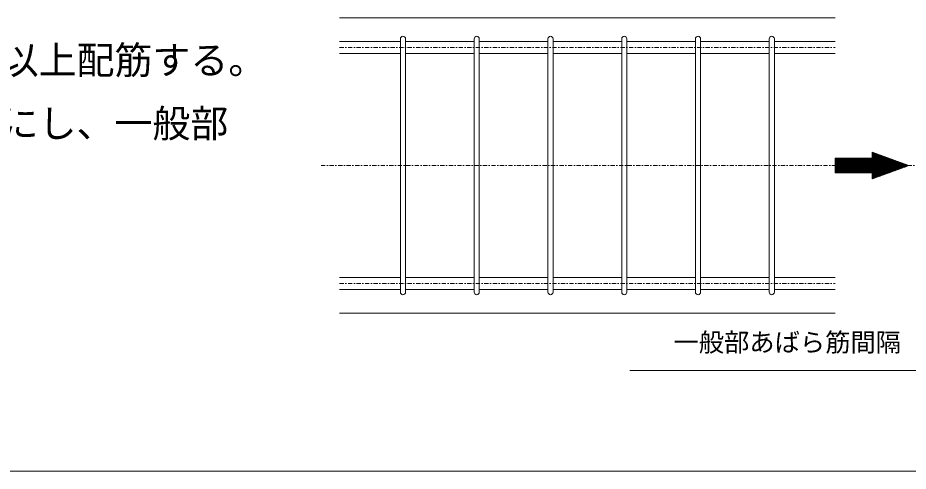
# Model space of a CAD drawing. Units: millimetres, scale not verified. Extents: x -5554 to 1990, y -5428 to 5334.
# Drawn here: x -3754 to -2698, y -4866 to -4329 of the extents above; entities that cross this region are included whole.
import ezdxf
from ezdxf.enums import TextEntityAlignment as Align

# ---------------------------------------------------------------- set-up
doc = ezdxf.new("R2010")
doc.units = ezdxf.units.MM
doc.header["$LTSCALE"] = 5
doc.linetypes.add('USER4', pattern=[2.01, 1, -0.5, 0.01, -0.5])
doc.layers.add('0-3_5', color=7, linetype='Continuous', lineweight=18)
doc.styles.add('ＭＳ ゴシック', font='')
doc.styles.get('ＭＳ ゴシック').set_extended_font_data('MS Gothic')

msp = doc.modelspace()

# ---------------------------------------------------------------- linework, layer by layer
at = {"layer": '0-3_5'}
for p, q in [((-3078.801, -4328.67), (-3372.801, -4328.67)), ((-3078.801, -4328.67), (-2784.801, -4328.67)), ((-3300.613, -4356.67), (-3372.801, -4356.67)), ((-3300.613, -4503.67), (-3300.613, -4353.608)), ((-3294.488, -4503.67), (-3294.488, -4353.608)), ((-3213.113, -4356.67), (-3294.488, -4356.67)), ((-3213.113, -4503.67), (-3213.113, -4353.608)), ((-3206.988, -4503.67), (-3206.988, -4353.608)), ((-3125.613, -4356.67), (-3206.988, -4356.67)), ((-3125.613, -4503.67), (-3125.613, -4353.608)), ((-3119.488, -4503.67), (-3119.488, -4353.608)), ((-3119.488, -4356.67), (-3038.113, -4356.67)), ((-3038.113, -4503.67), (-3038.113, -4353.608)), ((-3031.988, -4503.67), (-3031.988, -4353.608)), ((-3031.988, -4356.67), (-2950.613, -4356.67)), ((-2950.613, -4503.67), (-2950.613, -4353.608)), ((-2944.488, -4503.67), (-2944.488, -4353.608)), ((-2944.488, -4356.67), (-2863.113, -4356.67)), ((-2863.113, -4503.67), (-2863.113, -4353.608)), ((-2856.988, -4503.67), (-2856.988, -4353.608)), ((-2856.988, -4356.67), (-2784.801, -4356.67)), ((-3300.613, -4371.108), (-3372.801, -4371.108)), ((-3213.113, -4371.108), (-3294.488, -4371.108)), ((-3125.613, -4371.108), (-3206.988, -4371.108)), ((-3119.488, -4371.108), (-3038.113, -4371.108)), ((-3031.988, -4371.108), (-2950.613, -4371.108)), ((-2944.488, -4371.108), (-2863.113, -4371.108)), ((-2856.988, -4371.108), (-2784.801, -4371.108)), ((-2741.051, -4487.747), (-2741.051, -4494.92)), ((-2741.051, -4487.747), (-2741.051, -4494.92)), ((-2741.051, -4487.747), (-2697.301, -4503.67)), ((-2741.051, -4488.331), (-2740.622, -4487.903)), ((-2741.051, -4489.18), (-2740, -4488.129)), ((-2741.051, -4490.028), (-2739.378, -4488.356)), ((-2741.051, -4490.877), (-2738.756, -4488.582)), ((-2741.051, -4491.725), (-2738.134, -4488.808)), ((-2741.051, -4494.92), (-2784.801, -4494.92)), ((-2784.801, -4494.92), (-2784.801, -4512.42)), ((-2784.801, -4511.717), (-2768.005, -4494.92)), ((-2784.801, -4510.868), (-2768.853, -4494.92)), ((-2784.801, -4510.02), (-2769.702, -4494.92)), ((-2784.801, -4509.171), (-2770.55, -4494.92)), ((-2784.801, -4508.323), (-2771.399, -4494.92)), ((-2784.801, -4507.474), (-2772.247, -4494.92)), ((-2784.801, -4506.626), (-2773.096, -4494.92)), ((-2784.801, -4505.777), (-2773.944, -4494.92)), ((-2784.801, -4504.928), (-2774.793, -4494.92)), ((-2784.801, -4504.08), (-2775.641, -4494.92)), ((-2784.801, -4503.231), (-2776.49, -4494.92)), ((-2784.801, -4502.383), (-2777.338, -4494.92)), ((-2784.801, -4501.534), (-2778.187, -4494.92)), ((-2784.801, -4500.686), (-2779.035, -4494.92)), ((-2784.801, -4499.837), (-2779.884, -4494.92)), ((-2784.801, -4498.989), (-2780.732, -4494.92)), ((-2784.801, -4498.14), (-2781.581, -4494.92)), ((-2784.801, -4497.292), (-2782.429, -4494.92)), ((-2784.801, -4496.443), (-2783.278, -4494.92)), ((-2784.801, -4495.595), (-2784.127, -4494.92)), ((-2784.656, -4512.42), (-2767.156, -4494.92)), ((-2783.807, -4512.42), (-2766.307, -4494.92)), ((-2782.959, -4512.42), (-2765.459, -4494.92)), ((-2782.11, -4512.42), (-2764.61, -4494.92)), ((-2781.262, -4512.42), (-2763.762, -4494.92)), ((-2780.413, -4512.42), (-2762.913, -4494.92)), ((-2779.565, -4512.42), (-2762.065, -4494.92)), ((-2778.716, -4512.42), (-2761.216, -4494.92)), ((-2777.868, -4512.42), (-2760.368, -4494.92)), ((-2777.019, -4512.42), (-2759.519, -4494.92)), ((-2776.171, -4512.42), (-2758.671, -4494.92)), ((-2775.322, -4512.42), (-2757.822, -4494.92)), ((-2774.474, -4512.42), (-2756.974, -4494.92)), ((-2773.625, -4512.42), (-2756.125, -4494.92)), ((-2772.777, -4512.42), (-2755.277, -4494.92)), ((-2771.928, -4512.42), (-2754.428, -4494.92)), ((-2771.08, -4512.42), (-2753.58, -4494.92)), ((-2770.231, -4512.42), (-2752.731, -4494.92)), ((-2769.382, -4512.42), (-2751.882, -4494.92)), ((-2768.534, -4512.42), (-2751.034, -4494.92)), ((-2767.685, -4512.42), (-2750.185, -4494.92)), ((-2766.837, -4512.42), (-2749.337, -4494.92)), ((-2765.988, -4512.42), (-2748.488, -4494.92)), ((-2765.14, -4512.42), (-2747.64, -4494.92)), ((-2764.291, -4512.42), (-2746.791, -4494.92)), ((-2763.443, -4512.42), (-2745.943, -4494.92)), ((-2762.594, -4512.42), (-2745.094, -4494.92)), ((-2761.746, -4512.42), (-2744.246, -4494.92)), ((-2760.897, -4512.42), (-2743.397, -4494.92)), ((-2760.049, -4512.42), (-2742.549, -4494.92)), ((-2759.2, -4512.42), (-2741.7, -4494.92)), ((-2758.352, -4512.42), (-2735.645, -4489.714)), ((-2757.503, -4512.42), (-2735.023, -4489.941)), ((-2756.655, -4512.42), (-2734.401, -4490.167)), ((-2755.806, -4512.42), (-2733.779, -4490.393)), ((-2754.958, -4512.42), (-2733.157, -4490.62)), ((-2754.109, -4512.42), (-2732.535, -4490.846)), ((-2753.26, -4512.42), (-2731.913, -4491.073)), ((-2752.412, -4512.42), (-2731.291, -4491.299)), ((-2751.563, -4512.42), (-2730.669, -4491.526)), ((-2750.715, -4512.42), (-2730.046, -4491.752)), ((-2749.866, -4512.42), (-2729.424, -4491.978)), ((-2749.018, -4512.42), (-2728.802, -4492.205)), ((-2748.169, -4512.42), (-2728.18, -4492.431)), ((-2747.321, -4512.42), (-2727.558, -4492.658)), ((-2746.472, -4512.42), (-2726.936, -4492.884)), ((-2745.624, -4512.42), (-2726.314, -4493.111)), ((-2744.775, -4512.42), (-2725.692, -4493.337)), ((-2743.927, -4512.42), (-2725.07, -4493.563)), ((-2743.078, -4512.42), (-2724.448, -4493.79)), ((-2742.23, -4512.42), (-2723.825, -4494.016)), ((-2741.381, -4512.42), (-2723.203, -4494.243)), ((-2741.051, -4492.574), (-2737.512, -4489.035)), ((-2741.051, -4493.423), (-2736.89, -4489.261)), ((-2741.051, -4494.271), (-2736.267, -4489.488)), ((-2741.051, -4512.939), (-2722.581, -4494.469)), ((-2741.051, -4513.787), (-2721.959, -4494.696)), ((-2741.051, -4514.636), (-2721.337, -4494.922)), ((-2741.051, -4515.484), (-2720.715, -4495.148)), ((-2741.051, -4516.333), (-2720.093, -4495.375)), ((-2741.051, -4517.181), (-2719.471, -4495.601)), ((-2741.051, -4518.03), (-2718.849, -4495.828)), ((-2741.051, -4518.878), (-2718.227, -4496.054)), ((-2740.842, -4519.518), (-2717.604, -4496.28)), ((-2739.508, -4519.033), (-2716.982, -4496.507)), ((-2738.174, -4518.547), (-2716.36, -4496.733)), ((-2736.84, -4518.061), (-2715.738, -4496.96)), ((-2735.506, -4517.576), (-2715.116, -4497.186)), ((-2734.171, -4517.09), (-2714.494, -4497.413)), ((-2732.837, -4516.605), (-2713.872, -4497.639)), ((-2731.503, -4516.119), (-2713.25, -4497.865)), ((-2730.169, -4515.633), (-2712.628, -4498.092)), ((-2728.835, -4515.148), (-2712.005, -4498.318)), ((-2727.501, -4514.662), (-2711.383, -4498.545)), ((-2726.167, -4514.177), (-2710.761, -4498.771)), ((-2724.833, -4513.691), (-2710.139, -4498.998)), ((-2723.499, -4513.206), (-2709.517, -4499.224)), ((-2722.165, -4512.72), (-2708.895, -4499.45)), ((-3300.613, -4503.67), (-3300.613, -4653.733)), ((-3294.488, -4503.67), (-3294.488, -4653.733)), ((-3213.113, -4503.67), (-3213.113, -4653.733)), ((-3206.988, -4503.67), (-3206.988, -4653.733)), ((-3125.613, -4503.67), (-3125.613, -4653.733)), ((-3119.488, -4503.67), (-3119.488, -4653.733)), ((-3038.113, -4503.67), (-3038.113, -4653.733)), ((-3031.988, -4503.67), (-3031.988, -4653.733)), ((-2950.613, -4503.67), (-2950.613, -4653.733)), ((-2944.488, -4503.67), (-2944.488, -4653.733)), ((-2863.113, -4503.67), (-2863.113, -4653.733)), ((-2856.988, -4503.67), (-2856.988, -4653.733)), ((-2741.051, -4519.594), (-2697.301, -4503.67)), ((-2720.83, -4512.234), (-2708.273, -4499.677)), ((-2719.496, -4511.749), (-2707.651, -4499.903)), ((-2718.162, -4511.263), (-2707.029, -4500.13)), ((-2716.828, -4510.778), (-2706.407, -4500.356)), ((-2715.494, -4510.292), (-2705.784, -4500.583)), ((-2714.16, -4509.807), (-2705.162, -4500.809)), ((-2712.826, -4509.321), (-2704.54, -4501.035)), ((-2711.492, -4508.835), (-2703.918, -4501.262)), ((-2710.158, -4508.35), (-2703.296, -4501.488)), ((-2708.824, -4507.864), (-2702.674, -4501.715)), ((-2707.489, -4507.379), (-2702.052, -4501.941)), ((-2706.155, -4506.893), (-2701.43, -4502.168)), ((-2704.821, -4506.408), (-2700.808, -4502.394)), ((-2703.487, -4505.922), (-2700.186, -4502.62)), ((-2702.153, -4505.436), (-2699.563, -4502.847)), ((-2700.819, -4504.951), (-2698.941, -4503.073)), ((-2699.485, -4504.465), (-2698.319, -4503.3)), ((-2741.051, -4512.42), (-2784.801, -4512.42)), ((-2741.051, -4512.42), (-2741.051, -4519.594)), ((-2741.051, -4512.42), (-2741.051, -4519.594)), ((-3300.613, -4636.233), (-3372.801, -4636.233)), ((-3213.113, -4636.233), (-3294.488, -4636.233)), ((-3125.613, -4636.233), (-3206.988, -4636.233)), ((-3119.488, -4636.233), (-3038.113, -4636.233)), ((-3031.988, -4636.233), (-2950.613, -4636.233)), ((-2944.488, -4636.233), (-2863.113, -4636.233)), ((-2856.988, -4636.233), (-2784.801, -4636.233)), ((-3300.613, -4650.67), (-3372.801, -4650.67)), ((-3213.113, -4650.67), (-3294.488, -4650.67)), ((-3125.613, -4650.67), (-3206.988, -4650.67)), ((-3119.488, -4650.67), (-3038.113, -4650.67)), ((-3031.988, -4650.67), (-2950.613, -4650.67)), ((-2944.488, -4650.67), (-2863.113, -4650.67)), ((-2856.988, -4650.67), (-2784.801, -4650.67)), ((-3078.801, -4678.67), (-3372.801, -4678.67)), ((-3078.801, -4678.67), (-2784.801, -4678.67)), ((-5553.858, -4865.845), (1989.942, -4865.845))]:
    msp.add_line(p, q, dxfattribs=at)
at = {"layer": '0-3_5', "linetype": 'USER4'}
for p, q in [((-3372.801, -4363.889), (-2784.801, -4363.889)), ((-3394.676, -4503.67), (-2762.926, -4503.67)), ((-2719.176, -4503.67), (-2087.426, -4503.67)), ((-3372.801, -4643.452), (-2784.801, -4643.452))]:
    msp.add_line(p, q, dxfattribs=at)
at = {"layer": '0-3_5'}
msp.add_lwpolyline([(-2573.926, -4746.635), (-2661.426, -4746.635), (-3028.639, -4746.635)], dxfattribs=at)
for centre, start, end in [((-3297.551, -4353.608), 0, 180), ((-3210.051, -4353.608), 0, 180), ((-3122.551, -4353.608), 0, 180), ((-3035.051, -4353.608), 0, 180), ((-2947.551, -4353.608), 0, 180), ((-2860.051, -4353.608), 0, 180), ((-3297.551, -4653.733), 180, 0), ((-3210.051, -4653.733), 180, 0), ((-3122.551, -4653.733), 180, 0), ((-3035.051, -4653.733), 180, 0), ((-2947.551, -4653.733), 180, 0), ((-2860.051, -4653.733), 180, 0)]:
    msp.add_arc(centre, 3.062, start, end, dxfattribs=at)

# ---------------------------------------------------------------- texts
at = {"layer": '0-3_5', "style": 'ＭＳ ゴシック'}
for s, height, p in [('\u3000孔が近接して複数ある場合、各々の孔際には、孔際あばら筋を１組以上配筋する。', 32.99, (-5169.748, -4405.219)), ('\u3000また、孔－孔間のあばら筋は一般部あばら筋の間隔以下になるようにし、一般部', 32.99, (-5169.748, -4480.219)), ('一般部あばら筋間隔', 21.99, (-2976.673, -4730.721))]:
    msp.add_text(s, height=height, dxfattribs=at).set_placement(p, align=Align.BOTTOM_LEFT)

doc.saveas('drawing.dxf')
